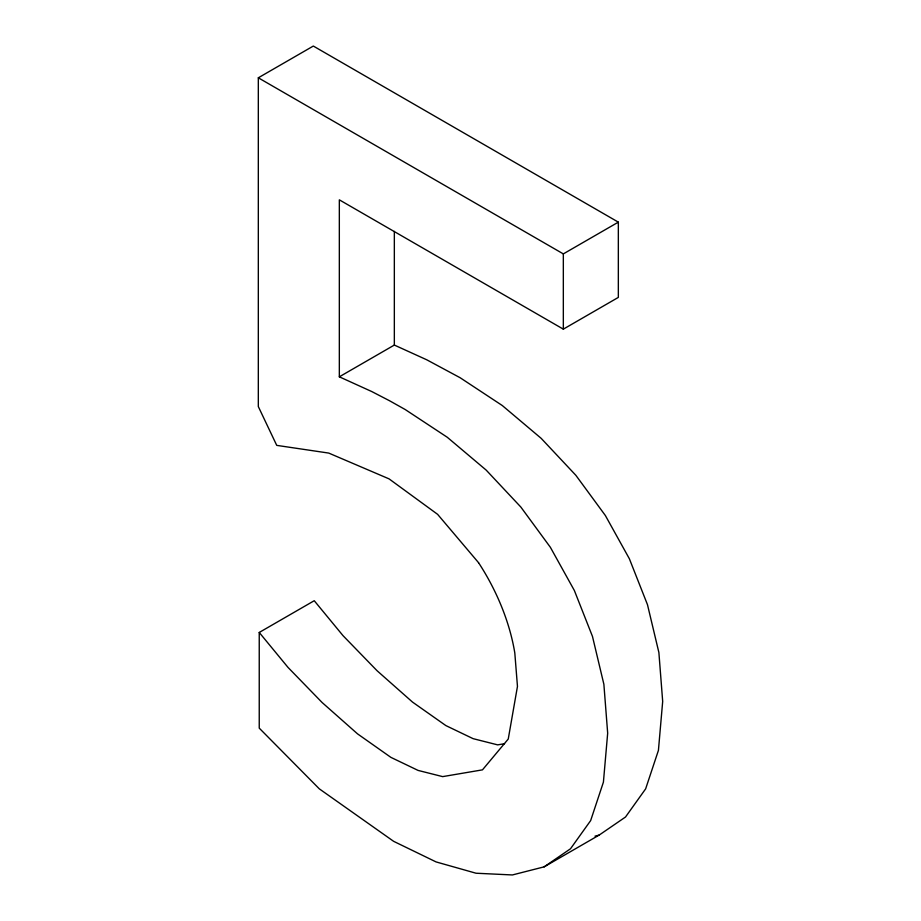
<?xml version="1.0" encoding="UTF-8"?>
<svg xmlns="http://www.w3.org/2000/svg" width="921" height="921" viewBox="0 0 921 921"><rect width="100%" height="100%" fill="white"/><g stroke="black" fill="none" stroke-linecap="round" stroke-linejoin="round"><path stroke-width="1.38" d="M504.535 743.696L497.662 744.87L473.095 738.654L445.891 725.598L412.516 702.09L377.069 670.73L343.015 635.651L314.245 600.711L259.238 632.462L259.238 728.131L319.311 788.848L393.647 841.334L436.105 861.929L476.03 873.223L512.398 874.95L544.161 866.845L570.502 848.771L590.649 820.599L603.416 782.136L607.676 733.174L603.877 684.28L592.479 636.446L574.359 590.499L550.367 547.293L520.849 507.057L486.161 470.09L447.272 437.268L405.148 409.5L389.502 400.727L371.785 391.563L339.331 376.816L339.331 199.834L563.33 329.154L618.336 297.402L618.336 222.145L313.324 46.05L258.317 77.801L258.317 406.575L276.737 445.373L328.751 453.086L389.042 478.862L437.602 514.332L478.563 562.696M544.161 866.845L599.157 835.094L625.509 817.019L645.644 788.848L658.423 750.385L662.683 701.422L658.883 652.517L647.486 604.694L629.365 558.748L605.373 515.53L575.855 475.305L541.168 438.338L502.267 405.516L460.155 377.748L426.78 359.812L394.338 345.064L339.331 376.816M258.317 77.801L563.33 253.897L618.336 222.145M595.012 836.141L599.157 835.094M259.238 632.462L288.008 667.403L322.074 702.481L357.509 733.841L390.884 757.361L418.099 770.417L442.667 776.622L482.477 769.852L508.254 739.022L517.464 686.41L514.816 653.058A149.375 86.24 60 0 0 478.563 562.708M563.33 253.897L563.33 329.154M394.338 231.39L394.338 345.064"/></g></svg>
